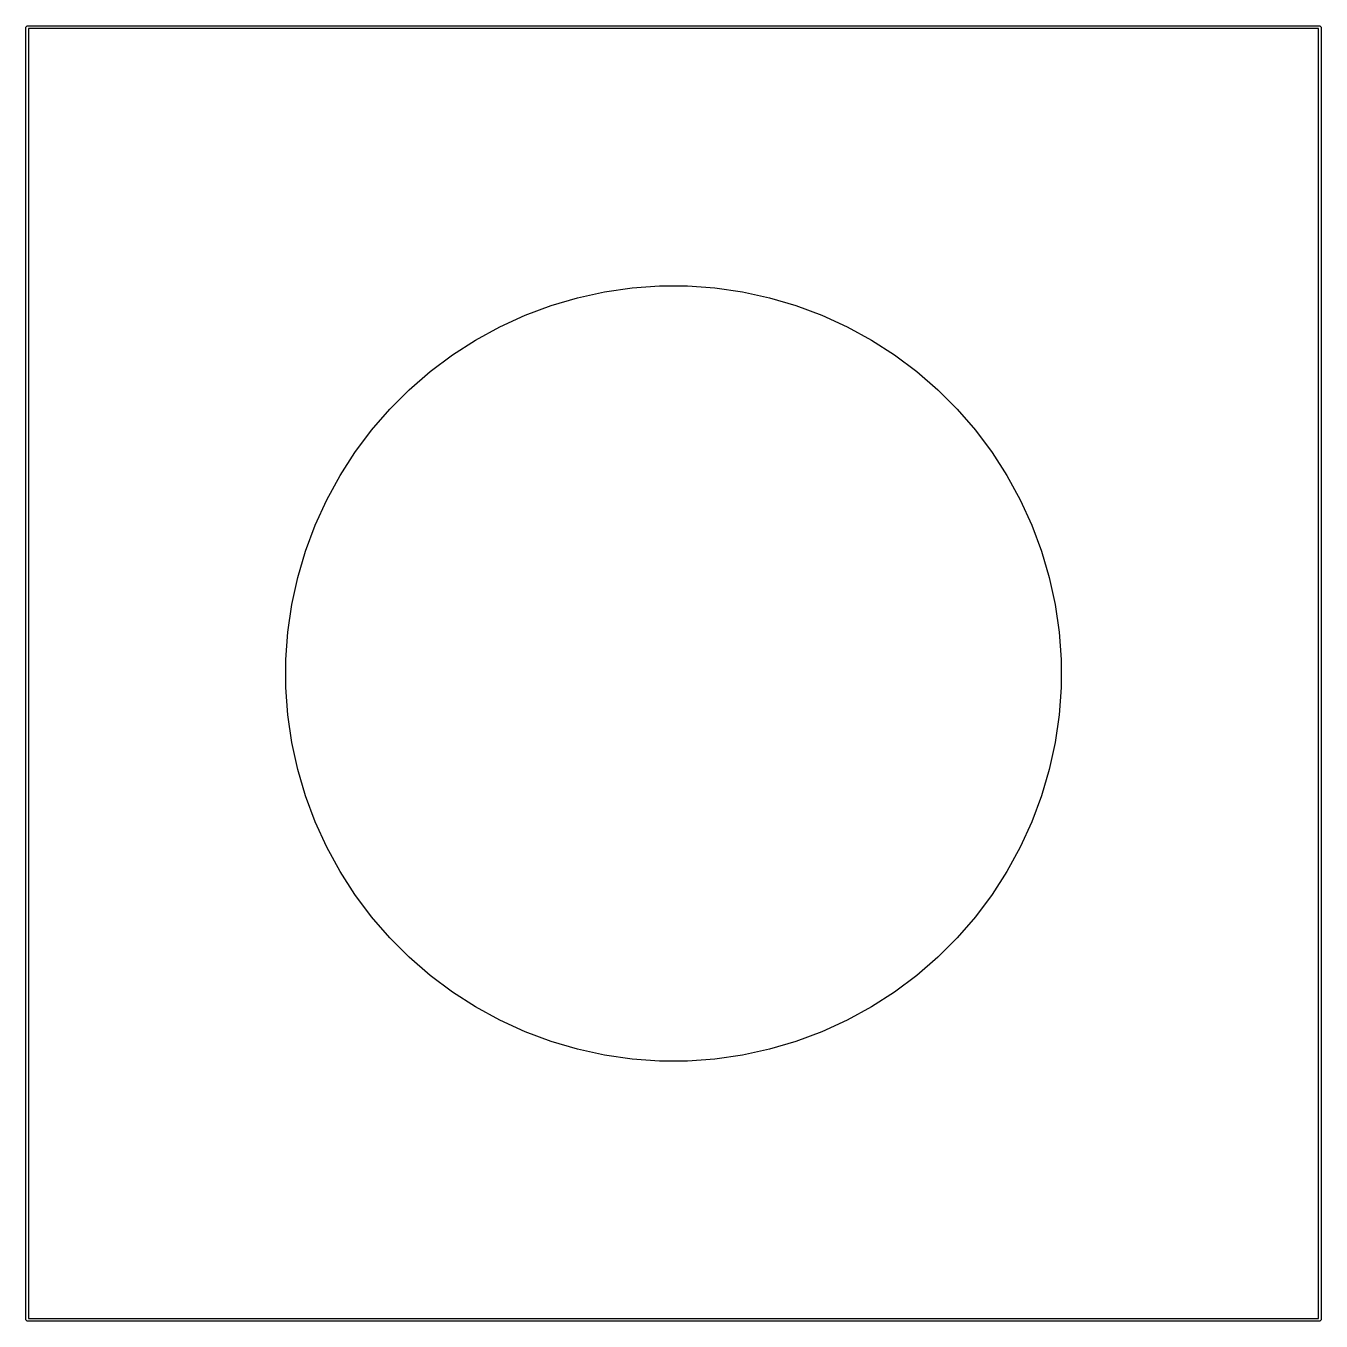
# Model space of a CAD drawing. Header units: millimetres. Extents: x 87.5 to 112.5, y -112.5 to -87.5.
import ezdxf

# ---------------------------------------------------------------- set-up
doc = ezdxf.new("R2010")
doc.units = ezdxf.units.MM
doc.layers.add('B.Mask', color=4, linetype='CONTINUOUS', true_color=0x02ffee)
doc.layers.add('Edge.Cuts', color=254, linetype='CONTINUOUS', true_color=0xd0d2cd)

msp = doc.modelspace()

# ---------------------------------------------------------------- linework, layer by layer
at = {"layer": 'B.Mask', "linetype": 'CONTINUOUS'}
for p, q in [((98.145201, -92.73297), (98.668351, -92.619166)), ((98.668351, -92.619166), (99.198287, -92.542973)), ((99.198287, -92.542973), (99.732307, -92.504779)), ((99.732307, -92.504779), (100.267693, -92.504779)), ((100.267693, -92.504779), (100.801713, -92.542973)), ((100.801713, -92.542973), (101.331649, -92.619166)), ((101.331649, -92.619166), (101.854799, -92.73297)), ((97.129874, -93.070904), (97.631503, -92.883806)), ((97.631503, -92.883806), (98.145201, -92.73297)), ((101.854799, -92.73297), (102.368497, -92.883806)), ((102.368497, -92.883806), (102.870126, -93.070904)), ((96.642871, -93.29331), (97.129874, -93.070904)), ((102.870126, -93.070904), (103.357129, -93.29331)), ((96.172975, -93.549893), (96.642871, -93.29331)), ((103.357129, -93.29331), (103.827025, -93.549893)), ((95.72258, -93.839344), (96.172975, -93.549893)), ((103.827025, -93.549893), (104.27742, -93.839344)), ((95.293982, -94.160188), (95.72258, -93.839344)), ((104.27742, -93.839344), (104.706018, -94.160188)), ((94.889365, -94.510791), (95.293982, -94.160188)), ((104.706018, -94.160188), (105.110635, -94.510791)), ((94.510791, -94.889365), (94.889365, -94.510791)), ((105.110635, -94.510791), (105.489209, -94.889365)), ((94.160188, -95.293982), (94.510791, -94.889365)), ((105.489209, -94.889365), (105.839812, -95.293982)), ((93.839344, -95.72258), (94.160188, -95.293982)), ((105.839812, -95.293982), (106.160656, -95.72258)), ((93.549893, -96.172975), (93.839344, -95.72258)), ((106.160656, -95.72258), (106.450107, -96.172975)), ((93.29331, -96.642871), (93.549893, -96.172975)), ((106.450107, -96.172975), (106.70669, -96.642871)), ((93.070904, -97.129874), (93.29331, -96.642871)), ((106.70669, -96.642871), (106.929096, -97.129874)), ((92.883806, -97.631503), (93.070904, -97.129874)), ((106.929096, -97.129874), (107.116194, -97.631503)), ((92.73297, -98.145201), (92.883806, -97.631503)), ((107.116194, -97.631503), (107.26703, -98.145201)), ((92.619166, -98.668351), (92.73297, -98.145201)), ((107.26703, -98.145201), (107.380834, -98.668351)), ((92.542973, -99.198287), (92.619166, -98.668351)), ((107.380834, -98.668351), (107.457027, -99.198287)), ((92.504779, -99.732307), (92.542973, -99.198287)), ((107.457027, -99.198287), (107.495221, -99.732307)), ((92.504779, -100.267693), (92.504779, -99.732307)), ((107.495221, -99.732307), (107.495221, -100.267693)), ((92.542973, -100.801713), (92.504779, -100.267693)), ((107.495221, -100.267693), (107.457027, -100.801713)), ((92.619166, -101.331649), (92.542973, -100.801713)), ((107.457027, -100.801713), (107.380834, -101.331649)), ((92.73297, -101.854799), (92.619166, -101.331649)), ((107.380834, -101.331649), (107.26703, -101.854799)), ((92.883806, -102.368497), (92.73297, -101.854799)), ((107.26703, -101.854799), (107.116194, -102.368497)), ((93.070904, -102.870126), (92.883806, -102.368497)), ((107.116194, -102.368497), (106.929096, -102.870126)), ((93.29331, -103.357129), (93.070904, -102.870126)), ((106.929096, -102.870126), (106.70669, -103.357129)), ((93.549893, -103.827025), (93.29331, -103.357129)), ((106.70669, -103.357129), (106.450107, -103.827025)), ((93.839344, -104.27742), (93.549893, -103.827025)), ((106.450107, -103.827025), (106.160656, -104.27742)), ((94.160188, -104.706018), (93.839344, -104.27742)), ((106.160656, -104.27742), (105.839812, -104.706018)), ((94.510791, -105.110635), (94.160188, -104.706018)), ((105.839812, -104.706018), (105.489209, -105.110635)), ((94.889365, -105.489209), (94.510791, -105.110635)), ((105.489209, -105.110635), (105.110635, -105.489209)), ((95.293982, -105.839812), (94.889365, -105.489209)), ((105.110635, -105.489209), (104.706018, -105.839812)), ((95.72258, -106.160656), (95.293982, -105.839812)), ((104.706018, -105.839812), (104.27742, -106.160656)), ((96.172975, -106.450107), (95.72258, -106.160656)), ((104.27742, -106.160656), (103.827025, -106.450107)), ((96.642871, -106.70669), (96.172975, -106.450107)), ((103.827025, -106.450107), (103.357129, -106.70669)), ((97.129874, -106.929096), (96.642871, -106.70669)), ((103.357129, -106.70669), (102.870126, -106.929096)), ((97.631503, -107.116194), (97.129874, -106.929096)), ((102.870126, -106.929096), (102.368497, -107.116194)), ((98.145201, -107.26703), (97.631503, -107.116194)), ((102.368497, -107.116194), (101.854799, -107.26703)), ((98.668351, -107.380834), (98.145201, -107.26703)), ((99.198287, -107.457027), (98.668351, -107.380834)), ((99.732307, -107.495221), (99.198287, -107.457027)), ((100.801713, -107.457027), (100.267693, -107.495221)), ((101.331649, -107.380834), (100.801713, -107.457027)), ((101.854799, -107.26703), (101.331649, -107.380834)), ((100.267693, -107.495221), (99.732307, -107.495221))]:
    msp.add_line(p, q, dxfattribs=at)
at = {"layer": 'Edge.Cuts', "linetype": 'CONTINUOUS'}
for p, q in [((87.475, -87.5), (87.476903, -87.490433)), ((87.475, -112.5), (87.475, -87.5)), ((87.476903, -87.490433), (87.490433, -87.476903)), ((87.490433, -87.476903), (87.5, -87.475)), ((87.5, -87.475), (112.5, -87.475)), ((87.525, -87.525), (87.525, -112.475)), ((112.475, -87.525), (87.525, -87.525)), ((112.475, -112.475), (112.475, -87.525)), ((112.5, -87.475), (112.509567, -87.476903)), ((112.509567, -87.476903), (112.523097, -87.490433)), ((112.523097, -87.490433), (112.525, -87.5)), ((112.525, -87.5), (112.525, -112.5)), ((87.476903, -112.509567), (87.475, -112.5)), ((87.490433, -112.523097), (87.476903, -112.509567)), ((87.5, -112.525), (87.490433, -112.523097)), ((112.5, -112.525), (87.5, -112.525)), ((87.525, -112.475), (112.475, -112.475)), ((112.509567, -112.523097), (112.5, -112.525)), ((112.523097, -112.509567), (112.509567, -112.523097)), ((112.525, -112.5), (112.523097, -112.509567))]:
    msp.add_line(p, q, dxfattribs=at)

doc.saveas('drawing.dxf')
